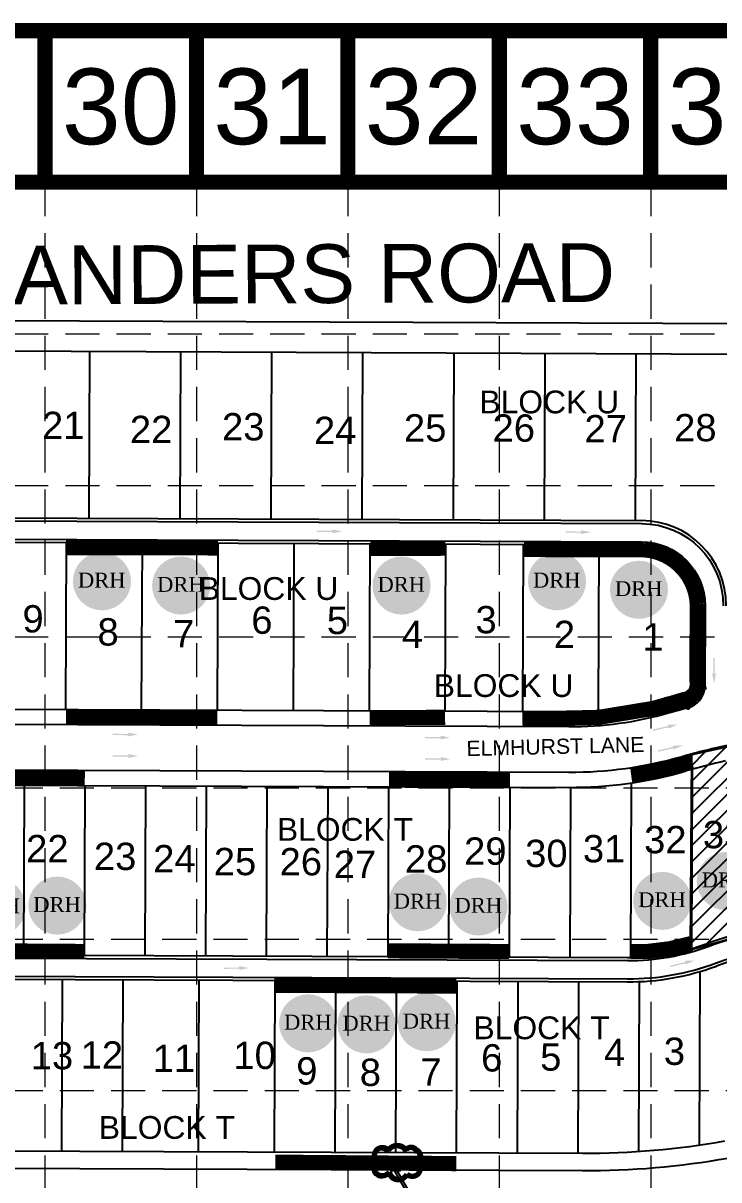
# Model space of a CAD drawing. Header units: inches. Extents: x -5337 to 1057, y 15227 to 19227.
# Drawn here: x -2354 to -1896, y 18465 to 19227 of the extents above; entities that cross this region are included whole.
import ezdxf
from ezdxf.enums import TextEntityAlignment as Align

# ---------------------------------------------------------------- set-up
doc = ezdxf.new("R2010")
doc.units = ezdxf.units.IN
doc.header["$LTSCALE"] = 150
doc.header["$MEASUREMENT"] = 0
doc.linetypes.add('HIDDEN', pattern=[0.375, 0.25, -0.125])
for name, color, linetype in [('1 BLOCK NUMBERS', 7, 'Continuous'), ('1 LOT NUMBER', 7, 'Continuous'), ('BASE', 7, 'Continuous'), ('ECB', 84, 'Continuous'), ('EROSION BLANKET', 84, 'Continuous'), ('grid', 7, 'HIDDEN'), ('LOT NUM', 7, 'Continuous'), ('LOTLINE', 7, 'Continuous'), ('PAVING', 7, 'Continuous'), ('ROW', 7, 'Continuous'), ('SODDED LOT', 2, 'Continuous'), ('STORM', 7, 'Continuous'), ('STORM INLET', 7, 'Continuous')]:
    doc.layers.add(name, color=color, linetype=linetype)
doc.styles.add('DRHorton', font='dutcheb.ttf')
doc.styles.get("Standard").update_dxf_attribs({"font": 'ARIAL.TTF', "height": 25})

# ---------------------------------------------------------------- blocks, each defined once
blk = doc.blocks.new('A$C18F678FE')
at = {"layer": 'BASE', "color": 170, "lineweight": 40, "const_width": 3.51}
blk.add_lwpolyline([(24.74, 19.3, 0.520567), (24.74, 19.3, 0.765195), (25.16, 29.3, 0.417879), (18.11, 33.3, 0.6649), (11.77, 25.13, 0.744833), (5.31, 15.53, 0.975642), (8.29, 5.64, 0.520567), (16.97, 2.85, 0.520567), (19.64, 8.87, 0.540264), (24.74, 19.3)], format="xyb", close=True, dxfattribs=at)
blk = doc.blocks.new('DRHorton')
h = blk.add_hatch(color=1)
h.paths.add_polyline_path([(78.7, 25.78, 1), (40.43, 25.78, 1)])
h.paths.add_polyline_path([(42.33, 17.91), (76.5, 17.91), (76.5, 34.87), (42.33, 34.87)], flags=24)
at = {"layer": 'BASE', "color": 176, "style": 'DRHorton'}
blk.add_text('DRH', height=9.814, dxfattribs=at).set_placement((59.39, 21.64), align=Align.CENTER)

msp = doc.modelspace()

# ---------------------------------------------------------------- hatches: boundary and pattern name
at = {"layer": 'PAVING'}
h = msp.add_hatch(color=256, dxfattribs=at)
edge = h.paths.add_edge_path()
edge.add_line((-2150.37, 18890.92), (-2149.83, 18891.41))
edge.add_line((-2149.83, 18891.41), (-2160.42, 18891.49))
edge.add_line((-2160.42, 18891.49), (-2160.41, 18892.35))
edge.add_line((-2160.41, 18892.35), (-2149.83, 18892.27))
edge.add_line((-2149.83, 18892.27), (-2150.37, 18892.88))
edge.add_line((-2150.37, 18892.88), (-2150.37, 18892.89))
edge.add_ellipse((-2149.83, 18892.92), major_axis=(-0.56, 0.004), ratio=0.285714, start_angle=-125.83153, end_angle=14.49672, ccw=False)
edge.add_line((-2149.5, 18893.05), (-2149.5, 18893.05))
edge.add_line((-2149.5, 18893.05), (-2143.78, 18891.83))
edge.add_line((-2143.78, 18891.83), (-2149.52, 18890.73))
edge.add_line((-2149.52, 18890.73), (-2149.52, 18890.73))
edge.add_ellipse((-2149.84, 18890.87), major_axis=(-0.56, 0.004), ratio=0.285714, start_angle=-17.18267, end_angle=124.72693, ccw=False)
edge.add_line((-2150.38, 18890.92), (-2150.37, 18890.92))
edge.add_line((-2150.37, 18890.92), (-2150.37, 18890.92))
edge.add_line((-2150.37, 18890.92), (-2150.37, 18890.92))
h = msp.add_hatch(color=256, dxfattribs=at)
edge = h.paths.add_edge_path()
edge.add_line((-1986.46, 18890.39), (-1985.92, 18890.88))
edge.add_line((-1985.92, 18890.88), (-1996.5, 18890.96))
edge.add_line((-1996.5, 18890.96), (-1996.5, 18891.82))
edge.add_line((-1996.5, 18891.82), (-1985.92, 18891.74))
edge.add_line((-1985.92, 18891.74), (-1986.46, 18892.35))
edge.add_line((-1986.46, 18892.35), (-1986.46, 18892.36))
edge.add_ellipse((-1985.92, 18892.39), major_axis=(-0.56, 0.004), ratio=0.285714, start_angle=-125.83153, end_angle=14.49672, ccw=False)
edge.add_line((-1985.59, 18892.52), (-1985.59, 18892.52))
edge.add_line((-1985.59, 18892.52), (-1979.87, 18891.3))
edge.add_line((-1979.87, 18891.3), (-1985.61, 18890.2))
edge.add_line((-1985.61, 18890.2), (-1985.61, 18890.2))
edge.add_ellipse((-1985.93, 18890.34), major_axis=(-0.56, 0.004), ratio=0.285714, start_angle=-17.18267, end_angle=124.72693, ccw=False)
edge.add_line((-1986.46, 18890.39), (-1986.46, 18890.39))
edge.add_line((-1986.46, 18890.39), (-1986.46, 18890.39))
edge.add_line((-1986.46, 18890.39), (-1986.46, 18890.39))
h = msp.add_hatch(color=256, dxfattribs=at)
edge = h.paths.add_edge_path()
edge.add_line((-1899.63, 18798.41), (-1899.13, 18797.87))
edge.add_line((-1899.13, 18797.87), (-1899.19, 18808.46))
edge.add_line((-1899.19, 18808.46), (-1898.33, 18808.46))
edge.add_line((-1898.33, 18808.46), (-1898.27, 18797.88))
edge.add_line((-1898.27, 18797.88), (-1897.66, 18798.43))
edge.add_line((-1897.66, 18798.43), (-1897.66, 18798.43))
edge.add_ellipse((-1897.62, 18797.89), major_axis=(-0.003, 0.56), ratio=0.285714, start_angle=-125.83153, end_angle=14.49672, ccw=False)
edge.add_line((-1897.49, 18797.57), (-1897.49, 18797.57))
edge.add_line((-1897.49, 18797.57), (-1898.64, 18791.83))
edge.add_line((-1898.64, 18791.83), (-1899.81, 18797.56))
edge.add_line((-1899.81, 18797.56), (-1899.8, 18797.56))
edge.add_ellipse((-1899.68, 18797.88), major_axis=(-0.003, 0.56), ratio=0.285714, start_angle=-17.18267, end_angle=124.72693, ccw=False)
edge.add_line((-1899.63, 18798.41), (-1899.63, 18798.41))
edge.add_line((-1899.63, 18798.41), (-1899.63, 18798.41))
edge.add_line((-1899.63, 18798.41), (-1899.63, 18798.41))
h = msp.add_hatch(color=256, dxfattribs=at)
edge = h.paths.add_edge_path()
edge.add_line((-1928.88, 18762.18), (-1928.46, 18762.79))
edge.add_line((-1928.46, 18762.79), (-1938.79, 18760.45))
edge.add_line((-1938.79, 18760.45), (-1938.98, 18761.29))
edge.add_line((-1938.98, 18761.29), (-1928.66, 18763.63))
edge.add_line((-1928.66, 18763.63), (-1929.33, 18764.1))
edge.add_line((-1929.33, 18764.1), (-1929.33, 18764.1))
edge.add_ellipse((-1928.81, 18764.26), major_axis=(-0.546, -0.124), ratio=0.285714, start_angle=-125.83153, end_angle=14.49672, ccw=False)
edge.add_line((-1928.52, 18764.46), (-1928.52, 18764.46))
edge.add_line((-1928.52, 18764.46), (-1922.67, 18764.58))
edge.add_line((-1922.67, 18764.58), (-1928.01, 18762.2))
edge.add_line((-1928.01, 18762.2), (-1928.01, 18762.2))
edge.add_ellipse((-1928.35, 18762.26), major_axis=(-0.546, -0.124), ratio=0.285714, start_angle=-17.18267, end_angle=124.72693, ccw=False)
edge.add_line((-1928.88, 18762.18), (-1928.88, 18762.18))
edge.add_line((-1928.88, 18762.18), (-1928.88, 18762.18))
edge.add_line((-1928.88, 18762.18), (-1928.88, 18762.18))
h = msp.add_hatch(color=256, dxfattribs=at)
edge = h.paths.add_edge_path()
edge.add_line((-2284.75, 18757.05), (-2284.21, 18757.55))
edge.add_line((-2284.21, 18757.55), (-2294.79, 18757.62))
edge.add_line((-2294.79, 18757.62), (-2294.79, 18758.48))
edge.add_line((-2294.79, 18758.48), (-2284.2, 18758.41))
edge.add_line((-2284.2, 18758.41), (-2284.75, 18759.02))
edge.add_line((-2284.75, 18759.02), (-2284.75, 18759.02))
edge.add_ellipse((-2284.21, 18759.06), major_axis=(-0.56, 0.004), ratio=0.285714, start_angle=-125.83153, end_angle=14.49672, ccw=False)
edge.add_line((-2283.88, 18759.19), (-2283.88, 18759.19))
edge.add_line((-2283.88, 18759.19), (-2278.16, 18757.97))
edge.add_line((-2278.16, 18757.97), (-2283.9, 18756.87))
edge.add_line((-2283.9, 18756.87), (-2283.9, 18756.87))
edge.add_ellipse((-2284.22, 18757), major_axis=(-0.56, 0.004), ratio=0.285714, start_angle=-17.18267, end_angle=124.72693, ccw=False)
edge.add_line((-2284.75, 18757.06), (-2284.75, 18757.05))
edge.add_line((-2284.75, 18757.05), (-2284.75, 18757.05))
edge.add_line((-2284.75, 18757.05), (-2284.75, 18757.05))
h = msp.add_hatch(color=256, dxfattribs=at)
edge = h.paths.add_edge_path()
edge.add_line((-2079.05, 18755.02), (-2078.51, 18755.52))
edge.add_line((-2078.51, 18755.52), (-2089.09, 18755.56))
edge.add_line((-2089.09, 18755.56), (-2089.09, 18756.42))
edge.add_line((-2089.09, 18756.42), (-2078.51, 18756.38))
edge.add_line((-2078.51, 18756.38), (-2079.05, 18756.99))
edge.add_line((-2079.05, 18756.99), (-2079.06, 18756.99))
edge.add_ellipse((-2078.51, 18757.03), major_axis=(-0.56, 0.002), ratio=0.285714, start_angle=-125.83153, end_angle=14.49672, ccw=False)
edge.add_line((-2078.18, 18757.16), (-2078.19, 18757.16))
edge.add_line((-2078.19, 18757.16), (-2072.46, 18755.96))
edge.add_line((-2072.46, 18755.96), (-2078.2, 18754.84))
edge.add_line((-2078.2, 18754.84), (-2078.2, 18754.84))
edge.add_ellipse((-2078.52, 18754.98), major_axis=(-0.56, 0.002), ratio=0.285714, start_angle=-17.18267, end_angle=124.72693, ccw=False)
edge.add_line((-2079.05, 18755.03), (-2079.05, 18755.02))
edge.add_line((-2079.05, 18755.02), (-2079.05, 18755.02))
edge.add_line((-2079.05, 18755.02), (-2079.05, 18755.02))
h = msp.add_hatch(color=256, dxfattribs=at)
edge = h.paths.add_edge_path()
edge.add_line((-1925.62, 18748.43), (-1925.2, 18749.04))
edge.add_line((-1925.2, 18749.04), (-1935.52, 18746.69))
edge.add_line((-1935.52, 18746.69), (-1935.71, 18747.53))
edge.add_line((-1935.71, 18747.53), (-1925.39, 18749.87))
edge.add_line((-1925.39, 18749.87), (-1926.06, 18750.35))
edge.add_line((-1926.06, 18750.35), (-1926.06, 18750.35))
edge.add_ellipse((-1925.54, 18750.51), major_axis=(-0.546, -0.124), ratio=0.285714, start_angle=-125.83153, end_angle=14.49672, ccw=False)
edge.add_line((-1925.25, 18750.7), (-1925.25, 18750.7))
edge.add_line((-1925.25, 18750.7), (-1919.4, 18750.82))
edge.add_line((-1919.4, 18750.82), (-1924.74, 18748.44))
edge.add_line((-1924.74, 18748.44), (-1924.74, 18748.44))
edge.add_ellipse((-1925.08, 18748.5), major_axis=(-0.546, -0.124), ratio=0.285714, start_angle=-17.18267, end_angle=124.72693, ccw=False)
edge.add_line((-1925.62, 18748.43), (-1925.62, 18748.43))
edge.add_line((-1925.62, 18748.43), (-1925.62, 18748.43))
edge.add_line((-1925.62, 18748.43), (-1925.62, 18748.43))
h = msp.add_hatch(color=256, dxfattribs=at)
edge = h.paths.add_edge_path()
edge.add_line((-2284.71, 18742.92), (-2284.16, 18743.42))
edge.add_line((-2284.16, 18743.42), (-2294.75, 18743.48))
edge.add_line((-2294.75, 18743.48), (-2294.74, 18744.34))
edge.add_line((-2294.74, 18744.34), (-2284.16, 18744.27))
edge.add_line((-2284.16, 18744.27), (-2284.7, 18744.89))
edge.add_line((-2284.7, 18744.89), (-2284.71, 18744.89))
edge.add_ellipse((-2284.16, 18744.92), major_axis=(-0.56, 0.004), ratio=0.285714, start_angle=-125.83153, end_angle=14.49672, ccw=False)
edge.add_line((-2283.84, 18745.05), (-2283.84, 18745.05))
edge.add_line((-2283.84, 18745.05), (-2278.11, 18743.83))
edge.add_line((-2278.11, 18743.83), (-2283.86, 18742.73))
edge.add_line((-2283.86, 18742.73), (-2283.85, 18742.73))
edge.add_ellipse((-2284.17, 18742.87), major_axis=(-0.56, 0.004), ratio=0.285714, start_angle=-17.18267, end_angle=124.72693, ccw=False)
edge.add_line((-2284.71, 18742.92), (-2284.71, 18742.92))
edge.add_line((-2284.71, 18742.92), (-2284.71, 18742.92))
edge.add_line((-2284.71, 18742.92), (-2284.71, 18742.92))
h = msp.add_hatch(color=256, dxfattribs=at)
edge = h.paths.add_edge_path()
edge.add_line((-2078.96, 18740.89), (-2078.42, 18741.39))
edge.add_line((-2078.42, 18741.39), (-2089, 18741.42))
edge.add_line((-2089, 18741.42), (-2089, 18742.28))
edge.add_line((-2089, 18742.28), (-2078.42, 18742.25))
edge.add_line((-2078.42, 18742.25), (-2078.96, 18742.86))
edge.add_line((-2078.96, 18742.86), (-2078.96, 18742.86))
edge.add_ellipse((-2078.42, 18742.9), major_axis=(-0.56, 0.002), ratio=0.285714, start_angle=-125.83153, end_angle=14.49672, ccw=False)
edge.add_line((-2078.09, 18743.02), (-2078.09, 18743.02))
edge.add_line((-2078.09, 18743.02), (-2072.37, 18741.82))
edge.add_line((-2072.37, 18741.82), (-2078.11, 18740.71))
edge.add_line((-2078.11, 18740.71), (-2078.11, 18740.71))
edge.add_ellipse((-2078.42, 18740.84), major_axis=(-0.56, 0.002), ratio=0.285714, start_angle=-17.18267, end_angle=124.72693, ccw=False)
edge.add_line((-2078.96, 18740.89), (-2078.96, 18740.89))
edge.add_line((-2078.96, 18740.89), (-2078.96, 18740.89))
edge.add_line((-2078.96, 18740.89), (-2078.96, 18740.89))
h = msp.add_hatch(color=256, dxfattribs=at)
edge = h.paths.add_edge_path()
edge.add_line((-2211.69, 18603.14), (-2211.15, 18603.64))
edge.add_line((-2211.15, 18603.64), (-2221.74, 18603.61))
edge.add_line((-2221.74, 18603.61), (-2221.74, 18604.47))
edge.add_line((-2221.74, 18604.47), (-2211.15, 18604.5))
edge.add_line((-2211.15, 18604.5), (-2211.71, 18605.11))
edge.add_line((-2211.71, 18605.11), (-2211.71, 18605.11))
edge.add_ellipse((-2211.17, 18605.15), major_axis=(-0.56, -0.002), ratio=0.285714, start_angle=-125.83153, end_angle=14.49672, ccw=False)
edge.add_line((-2210.84, 18605.28), (-2210.84, 18605.28))
edge.add_line((-2210.84, 18605.28), (-2205.11, 18604.12))
edge.add_line((-2205.11, 18604.12), (-2210.84, 18602.96))
edge.add_line((-2210.84, 18602.96), (-2210.84, 18602.97))
edge.add_ellipse((-2211.15, 18603.1), major_axis=(-0.56, -0.002), ratio=0.285714, start_angle=-17.18267, end_angle=124.72693, ccw=False)
edge.add_line((-2211.69, 18603.14), (-2211.69, 18603.14))
edge.add_line((-2211.69, 18603.14), (-2211.69, 18603.14))
edge.add_line((-2211.69, 18603.14), (-2211.69, 18603.14))
h = msp.add_hatch(color=256, dxfattribs=at)
edge = h.paths.add_edge_path()
edge.add_line((-1917.67, 18606.66), (-1917.26, 18607.27))
edge.add_line((-1917.26, 18607.27), (-1927.56, 18604.83))
edge.add_line((-1927.56, 18604.83), (-1927.76, 18605.66))
edge.add_line((-1927.76, 18605.66), (-1917.46, 18608.11))
edge.add_line((-1917.46, 18608.11), (-1918.14, 18608.57))
edge.add_line((-1918.14, 18608.57), (-1918.14, 18608.57))
edge.add_ellipse((-1917.62, 18608.74), major_axis=(-0.545, -0.129), ratio=0.285714, start_angle=-125.83153, end_angle=14.49672, ccw=False)
edge.add_line((-1917.33, 18608.94), (-1917.33, 18608.94))
edge.add_line((-1917.33, 18608.94), (-1911.48, 18609.11))
edge.add_line((-1911.48, 18609.11), (-1916.8, 18606.68))
edge.add_line((-1916.8, 18606.68), (-1916.8, 18606.68))
edge.add_ellipse((-1917.14, 18606.74), major_axis=(-0.545, -0.129), ratio=0.285714, start_angle=-17.18267, end_angle=124.72693, ccw=False)
edge.add_line((-1917.67, 18606.66), (-1917.67, 18606.66))
edge.add_line((-1917.67, 18606.66), (-1917.67, 18606.66))
edge.add_line((-1917.67, 18606.66), (-1917.67, 18606.66))
at = {"layer": 'SODDED LOT'}
h = msp.add_hatch(dxfattribs=at)
h.set_pattern_fill('ANSI31', color=256, scale=60, style=0)
h.paths.add_polyline_path([(-1913.55, 18744.59), (-1914.31, 18616.21), (-1873.51, 18627.54), (-1874.27, 18753.28)])

# ---------------------------------------------------------------- linework, layer by layer
at = {"layer": 'BASE', "color": 170, "lineweight": 40}
msp.add_line((-2114, 18483.09), (-2114, 18483.09), dxfattribs=at)
msp.add_line((-2114, 18483.09), (-2114, 18483.09), dxfattribs=at)
at = {"layer": 'BASE', "const_width": 9.98}
for points in [[(-5331.89, 15231.73), (1052.11, 15231.73), (1052.11, 19221.73), (-5331.89, 19221.73)], [(-5232.14, 15331.48), (952.36, 15331.48), (952.36, 19121.98), (-5232.14, 19121.98)]]:
    msp.add_lwpolyline(points, close=True, dxfattribs=at)
for points in [[(-2339.39, 19121.98), (-2339.39, 19221.73)], [(-2239.64, 19121.98), (-2239.64, 19221.73)], [(-2139.89, 19121.98), (-2139.89, 19221.73)], [(-2040.14, 19121.98), (-2040.14, 19221.73)], [(-1940.39, 19121.98), (-1940.39, 19221.73)]]:
    msp.add_lwpolyline(points, dxfattribs=at)
at = {"layer": 'BASE', "color": 170, "lineweight": 40}
for centre, radius, start, end in [((-2117.94, 18479.72), 5.19, 40.60404, 190.29625), ((-2108.08, 18479.48), 6.94, 35.06633, 148.58936), ((-2098.96, 18481.39), 4.02, 38.92097, 148.92097), ((-2098.18, 18478.87), 5.56, 315.044, 65.044), ((-2119.16, 18474.62), 5.7, 132.97905, 223.69513), ((-2098, 18471.4), 5.17, 226.07133, 43.2458), ((-2117.81, 18471.93), 5.61, 192.80954, 327.28932), ((-2107.16, 18470.01), 6.04, 190.56975, 337.28961)]:
    msp.add_arc(centre, radius, start, end, dxfattribs=at)
at = {"layer": 'EROSION BLANKET', "const_width": 10}
for points in [[(-2225.35, 18880.95), (-2325.53, 18881.04)], [(-2075.64, 18880.75), (-2124.96, 18880.54)], [(-2225.92, 18769.12), (-2325.54, 18769.33)], [(-2075.81, 18769.35), (-2125.57, 18769.03)], [(-1913.04, 18740.08), (-1948.3, 18731.94), (-1953.27, 18731.27)], [(-2313.14, 18729.2), (-2442.28, 18729.77)], [(-2032.99, 18728.06), (-2112.85, 18728.06)], [(-2313.51, 18615.05), (-2393.74, 18615.61), (-2414.35, 18616.73), (-2428.56, 18620.35), (-2443.88, 18623.97)], [(-2033.75, 18615.02), (-2113.54, 18615.47)], [(-1913.93, 18620.24), (-1927.71, 18616.85), (-1942.41, 18615.05), (-1953.48, 18615.05)], [(-2068.45, 18592.26), (-2188.3, 18592.75)], [(-2068.43, 18475.28), (-2187.63, 18476.21)]]:
    msp.add_lwpolyline(points, dxfattribs=at)
msp.add_lwpolyline([(-2024.93, 18768.23), (-1974.77, 18769.27), (-1933.93, 18775.99), (-1915.69, 18781.36), (-1911.18, 18785.18), (-1909.68, 18789.82), (-1909.99, 18795.26), (-1909.75, 18844.01, 0.380859), (-1944.92, 18879.71), (-2023.88, 18879.89)], format="xyb", dxfattribs=at)
at = {"layer": 'grid', "color": 252, "linetype": 'HIDDEN', "lineweight": 0, "ltscale": 0.6}
for p, q in [((-2339.39, 19121.98), (-2339.39, 15630.29)), ((-2239.64, 19121.98), (-2239.64, 15630.29)), ((-2139.89, 19121.98), (-2139.89, 15630.29)), ((-2040.14, 19121.98), (-2040.14, 15630.29)), ((-1940.39, 19121.98), (-1940.39, 15630.29)), ((-5228.47, 19021.91), (956.03, 19021.91)), ((-5228.47, 18922.16), (956.03, 18922.16)), ((-5228.47, 18822.41), (956.03, 18822.41)), ((-5232.14, 18722.98), (952.36, 18722.98)), ((-5232.14, 18623.23), (952.36, 18623.23)), ((-5232.14, 18523.48), (952.36, 18523.48))]:
    msp.add_line(p, q, dxfattribs=at)
at = {"layer": 'LOTLINE'}
for p, q in [((-2674.93, 19012), (-1534.47, 19007.3)), ((-2310.38, 18900.49), (-2309.93, 19010.49)), ((-2250.38, 18900.25), (-2249.93, 19010.25)), ((-2190.38, 18900), (-2189.93, 19010)), ((-2130.38, 18899.75), (-2129.93, 19009.75)), ((-2070.38, 18899.51), (-2069.93, 19009.5)), ((-2010.38, 18899.26), (-2009.93, 19009.26)), ((-1950.38, 18899.01), (-1949.93, 19009.01)), ((-2325.48, 18884.56), (-2325.94, 18774.56)), ((-2275.48, 18884.35), (-2275.94, 18774.35)), ((-2225.48, 18884.14), (-2225.94, 18774.15)), ((-2175.49, 18883.94), (-2175.94, 18773.94)), ((-2125.49, 18883.73), (-2125.94, 18773.73)), ((-2075.49, 18883.53), (-2075.94, 18773.53)), ((-2024.49, 18883.32), (-2024.94, 18773.32)), ((-1974.49, 18883.11), (-1974.94, 18773.94)), ((-1913.13, 18735.06), (-1913.62, 18616.86)), ((-1953.17, 18726.13), (-1953.64, 18611.04)), ((-2353.17, 18724.67), (-2353.64, 18612.67)), ((-2313.18, 18724.5), (-2313.64, 18612.51)), ((-2273.18, 18724.34), (-2273.64, 18612.34)), ((-2233.18, 18724.17), (-2233.64, 18612.18)), ((-2193.18, 18724.01), (-2193.64, 18612.01)), ((-2153.18, 18723.85), (-2153.64, 18611.85)), ((-2113.18, 18723.68), (-2113.64, 18611.68)), ((-2073.18, 18723.52), (-2073.64, 18611.52)), ((-2033.18, 18723.35), (-2033.64, 18611.35)), ((-1993.18, 18723.19), (-1993.64, 18611.19)), ((-2328, 18596.56), (-2328.46, 18483.57)), ((-1907.97, 18601.84), (-1908.44, 18487.55)), ((-2288, 18596.4), (-2288.47, 18483.4)), ((-2238, 18596.19), (-2238.47, 18483.19)), ((-2188, 18595.99), (-2188.47, 18482.99)), ((-2148, 18595.82), (-2148.47, 18482.82)), ((-2108, 18595.66), (-2108.47, 18482.66)), ((-2068, 18595.49), (-2068.47, 18482.49)), ((-2028, 18595.33), (-2028.47, 18482.33)), ((-1988, 18595.16), (-1988.47, 18482.16)), ((-1948, 18595.18), (-1948.46, 18483.31))]:
    msp.add_line(p, q, dxfattribs=at)
at = {"layer": 'PAVING'}
for p, q in [((-2570.42, 18899.57), (-1946.39, 18896.99)), ((-2570.47, 18887.57), (-1946.44, 18884.99)), ((-1904.61, 18842.82), (-1904.84, 18788.71)), ((-2599.19, 18765.68), (-1994.23, 18763.19)), ((-2526.85, 18735.38), (-1994.35, 18733.19)), ((-2397.1, 18610.85), (-1955.65, 18609.03)), ((-2397.15, 18598.85), (-1955.7, 18597.03)), ((-2397.67, 18472.35), (-1985.45, 18470.65))]:
    msp.add_line(p, q, dxfattribs=at)
for centre, radius in [((-1904.84, 18788.71), 0.75), ((-1915.67, 18775.78), 1)]:
    msp.add_circle(centre, radius, dxfattribs=at)
at = {"layer": 'PAVING', "extrusion": (0, 0, -1)}
for centre, radius, start, end in [((1946.61, 18842.99), 54, 90.23609, 180.23609), ((1946.61, 18842.99), 42, 90.23609, 180.23609), ((1787.01, 18277.1), 515, 74.03818, 75.53321), ((1787.01, 18277.1), 485, 74.03818, 78.00493), ((1844.68, 18464.92), 164, 69.56142, 89.35899), ((1844.68, 18464.92), 152, 69.56142, 89.35899)]:
    msp.add_arc(centre, radius, start, end, dxfattribs=at)
at = {"layer": 'PAVING'}
for centre, radius, start, end in [((-1919.29, 18789.82), 14.5, 284.46679, 355.63701), ((-1993.26, 18998.19), 235, 269.76391, 285.96182), ((-1993.26, 18998.19), 265, 269.76391, 285.96182), ((-1955.03, 18761.03), 152, 269.76391, 290.43858), ((-1955.03, 18761.03), 164, 269.76391, 290.43858), ((-1983.25, 19003.15), 532.5, 269.76391, 280.13946)]:
    msp.add_arc(centre, radius, start, end, dxfattribs=at)
at = {"layer": 'ROW'}
for p, q in [((-2675.2, 19032), (-1534.39, 19027.3)), ((-2570.42, 18901.57), (-1946.38, 18898.99)), ((-2570.48, 18885.57), (-1946.45, 18882.99)), ((-1906.84, 18788.25), (-1906.61, 18842.83)), ((-2610.93, 18775.73), (-1994.19, 18773.19)), ((-2538.61, 18725.43), (-1994.4, 18723.19)), ((-1902.65, 18620.47), (-1902.65, 18620.47)), ((-2397.09, 18612.85), (-1955.64, 18611.03)), ((-1955.64, 18611.03), (-1955.64, 18611.03)), ((-1897.06, 18605.48), (-1897.06, 18605.48)), ((-2397.15, 18596.85), (-1955.71, 18595.03)), ((-1955.71, 18595.03), (-1955.71, 18595.03)), ((-2397.62, 18483.85), (-1985.4, 18482.15))]:
    msp.add_line(p, q, dxfattribs=at)
for centre, radius, start, end in [((-1946.61, 18842.99), 56, 359.76391, 89.76391), ((-1946.61, 18842.99), 40, 359.76391, 89.76391), ((-1787.01, 18277.1), 525, 103.19314, 105.96182), ((-1993.26, 18998.19), 225, 269.76391, 285.96182), ((-1993.26, 18998.19), 275, 269.76391, 285.96182), ((-1787.01, 18277.1), 475, 102.6496, 105.96182), ((-1844.68, 18464.92), 166, 90.64101, 110.43858), ((-1955.03, 18761.03), 150, 269.76391, 290.43858), ((-1844.68, 18464.92), 150, 90.64101, 110.43858), ((-1955.03, 18761.03), 166, 269.76391, 290.43858), ((-1983.25, 19003.15), 521, 269.76391, 280.13946)]:
    msp.add_arc(centre, radius, start, end, dxfattribs=at)
at = {"layer": 'SODDED LOT'}
msp.add_lwpolyline([(-1913.55, 18744.59), (-1914.31, 18616.21), (-1873.51, 18627.54), (-1874.27, 18753.28)], close=True, dxfattribs=at)
at = {"layer": 'STORM', "color": 5}
for p, q in [((-2094.19, 18444.6), (-2109.09, 18470.66)), ((-2092.46, 18444.59), (-2107.36, 18470.65))]:
    msp.add_line(p, q, dxfattribs=at)
at = {"layer": 'STORM INLET', "color": 5}
for p, q in [((-2112, 18474.17), (-2112.02, 18470.67)), ((-2112.02, 18470.67), (-2105.02, 18470.64)), ((-2105, 18474.14), (-2112, 18474.17)), ((-2111.5, 18473.67), (-2111.51, 18471.17)), ((-2111.51, 18471.17), (-2105.51, 18471.15)), ((-2105.5, 18473.65), (-2111.5, 18473.67)), ((-2105.51, 18471.15), (-2105.5, 18473.65)), ((-2105.02, 18470.64), (-2105, 18474.14))]:
    msp.add_line(p, q, dxfattribs=at)

# ---------------------------------------------------------------- block references
at = {"layer": 'ECB', "rotation": 117.0709079335609}
msp.add_blockref('A$C18F678FE', (-2084.77, 18470.74), dxfattribs=at)
at = {"layer": 'grid', "zscale": 1.213134165493395}
for p in [(-2361.41, 18833.17), (-2309.29, 18830.38), (-2164.08, 18830.38), (-2061.7, 18833.17), (-2007.71, 18827.59), (-1950.49, 18635.64), (-2153.4, 18621.69), (-1992.37, 18622.62), (-2430.88, 18618.56), (-2390.85, 18619.49), (-2113.37, 18618.9), (-2225.63, 18541.93), (-2187.17, 18541.26), (-2147.45, 18542.64)]:
    msp.add_blockref('DRHorton', p, dxfattribs=at)

# ---------------------------------------------------------------- texts
at = {"layer": '1 BLOCK NUMBERS'}
for s, p in [('BLOCK U ', (-2053.23, 18977.12)), ('BLOCK U ', (-2238.14, 18854.2)), ('BLOCK U ', (-2083.29, 18790.24)), ('BLOCK T ', (-2186.61, 18695.51)), ('BLOCK T ', (-2057.14, 18564.75)), ('BLOCK T ', (-2303.93, 18499.09))]:
    msp.add_text(s, height=15, dxfattribs=at).set_placement(p, align=Align.MIDDLE_LEFT)
at = {"layer": '1 LOT NUMBER'}
for s, p in [('21', (-2341.35, 18961.67)), ('23', (-2222.78, 18960.79)), ('22', (-2283.46, 18959.01)), ('24', (-2162.23, 18958.38)), ('25', (-2102.94, 18960.05)), ('26', (-2044.59, 18959.94)), ('27', (-1984.01, 18959.54)), ('28', (-1924.98, 18960.19)), ('9', (-2354.22, 18834.26)), ('6', (-2203.49, 18833.36)), ('5', (-2153.78, 18833.19)), ('3', (-2055.85, 18833.7)), ('8', (-2304.81, 18825.63)), ('7', (-2255.02, 18824.42)), ('4', (-2104.29, 18824.05)), ('2', (-2004.24, 18823.94)), ('1', (-1945.91, 18822.27)), ('32', (-1944.76, 18688.75)), ('33', (-1906.03, 18692.06)), ('22', (-2351.83, 18682.81)), ('29', (-2063.33, 18681.2)), ('30', (-2023.12, 18679.7)), ('31', (-1985.07, 18682.79)), ('23', (-2307.19, 18677.75)), ('24', (-2268.13, 18676.2)), ('25', (-2228.2, 18674.32)), ('26', (-2184.86, 18674.2)), ('27', (-2149.16, 18672.51)), ('28', (-2102.32, 18676.05)), ('3', (-1931.78, 18549.32)), ('13', (-2348.77, 18546.43)), ('12', (-2315.91, 18546.83)), ('11', (-2268.46, 18544.65)), ('10', (-2215.31, 18546.62)), ('6', (-2052.14, 18544.97)), ('5', (-2013.23, 18545.54)), ('4', (-1971.18, 18548.52)), ('9', (-2173.9, 18536.38)), ('8', (-2132.06, 18535.43)), ('7', (-2092.1, 18535.61))]:
    msp.add_text(s, height=18, dxfattribs=at).set_placement(p, align=Align.MIDDLE_LEFT)
at = {"layer": 'BASE'}
for s, p in [('30', (-2289.52, 19171.86)), ('31', (-2189.77, 19171.86)), ('32', (-2090.02, 19171.86)), ('33', (-1990.27, 19171.86)), ('34', (-1890.52, 19171.86))]:
    msp.add_text(s, height=49.875, dxfattribs=at).set_placement(p, align=Align.MIDDLE_CENTER)
at = {"layer": 'LOT NUM'}
msp.add_text('DR. SANDERS ROAD', height=38.702, rotation=0.2612, dxfattribs=at).set_placement((-2234.17, 19041.91), align=Align.CENTER)
msp.add_text('ELMHURST LANE', height=10, rotation=1.34043, dxfattribs=at).set_placement((-2061.77, 18748.78), align=Align.MIDDLE_LEFT)

doc.saveas('drawing.dxf')
